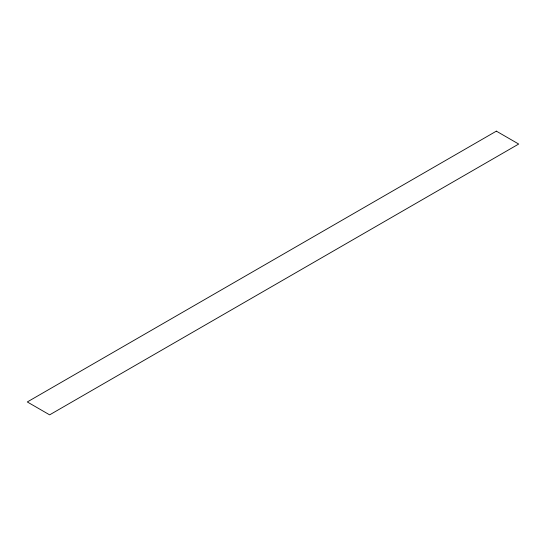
<?xml version="1.0" encoding="UTF-8"?>
<svg xmlns="http://www.w3.org/2000/svg" width="546" height="546" viewBox="0 0 546 546"><rect width="100%" height="100%" fill="white"/><g stroke="black" fill="none" stroke-linecap="round" stroke-linejoin="round"><path stroke-width="0.82" d="M496.362 131.149L27.3 401.958L49.638 414.851L518.7 144.042L496.362 131.149"/></g></svg>
